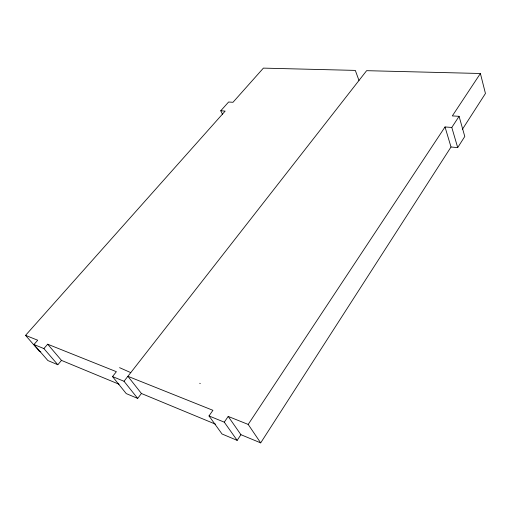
<?xml version="1.0" encoding="UTF-8"?>
<svg xmlns="http://www.w3.org/2000/svg" width="511" height="511" viewBox="0 0 511 511"><rect width="100%" height="100%" fill="white"/><g stroke="black" fill="none" stroke-linecap="round" stroke-linejoin="round"><path stroke-width="0.77" d="M240.924 434.695L237.168 440.373L224.284 422.169L228.193 416.427L240.924 434.695L260.693 442.877L451.015 147.008L457.703 147.602L464.786 136.475L459.082 116.323L452.331 115.908L480.397 73.495L366.623 70.678L124.02 381.263L112.516 376.575L116.38 371.695L47.676 344.21L43.895 348.579L33.956 344.523L37.718 340.23L25.55 335.363L225.147 111.104L220.758 110.785L222.489 114.209M462.398 129.315L485.45 93.481L480.397 73.495M457.703 147.602L451.801 127.45L459.082 116.323M260.693 442.877L248.18 424.424L445.017 126.958L451.801 127.45M237.168 440.373L222.036 433.992L209.005 415.935L212.915 410.314L127.897 376.307L141.432 393.502L215.578 424.2M112.516 376.575L126.243 393.598L137.689 398.42L141.432 393.502M33.956 344.523L47.893 360.555L57.826 364.739L61.486 360.402L119.044 384.234M220.758 110.785L228.609 102.015L232.99 102.289L263.395 68.123L355.311 70.397L358.978 80.444M199.712 383.282L200.299 383.505M228.193 416.427L248.18 424.424M209.005 415.935L224.284 422.169M40.803 351.843L39.373 351.249L25.55 335.363M119.58 367.665L130.771 372.628M43.895 348.579L57.826 364.739M47.676 344.21L61.486 360.402M124.02 381.263L137.689 398.42M445.017 126.958L451.015 147.008"/></g></svg>
